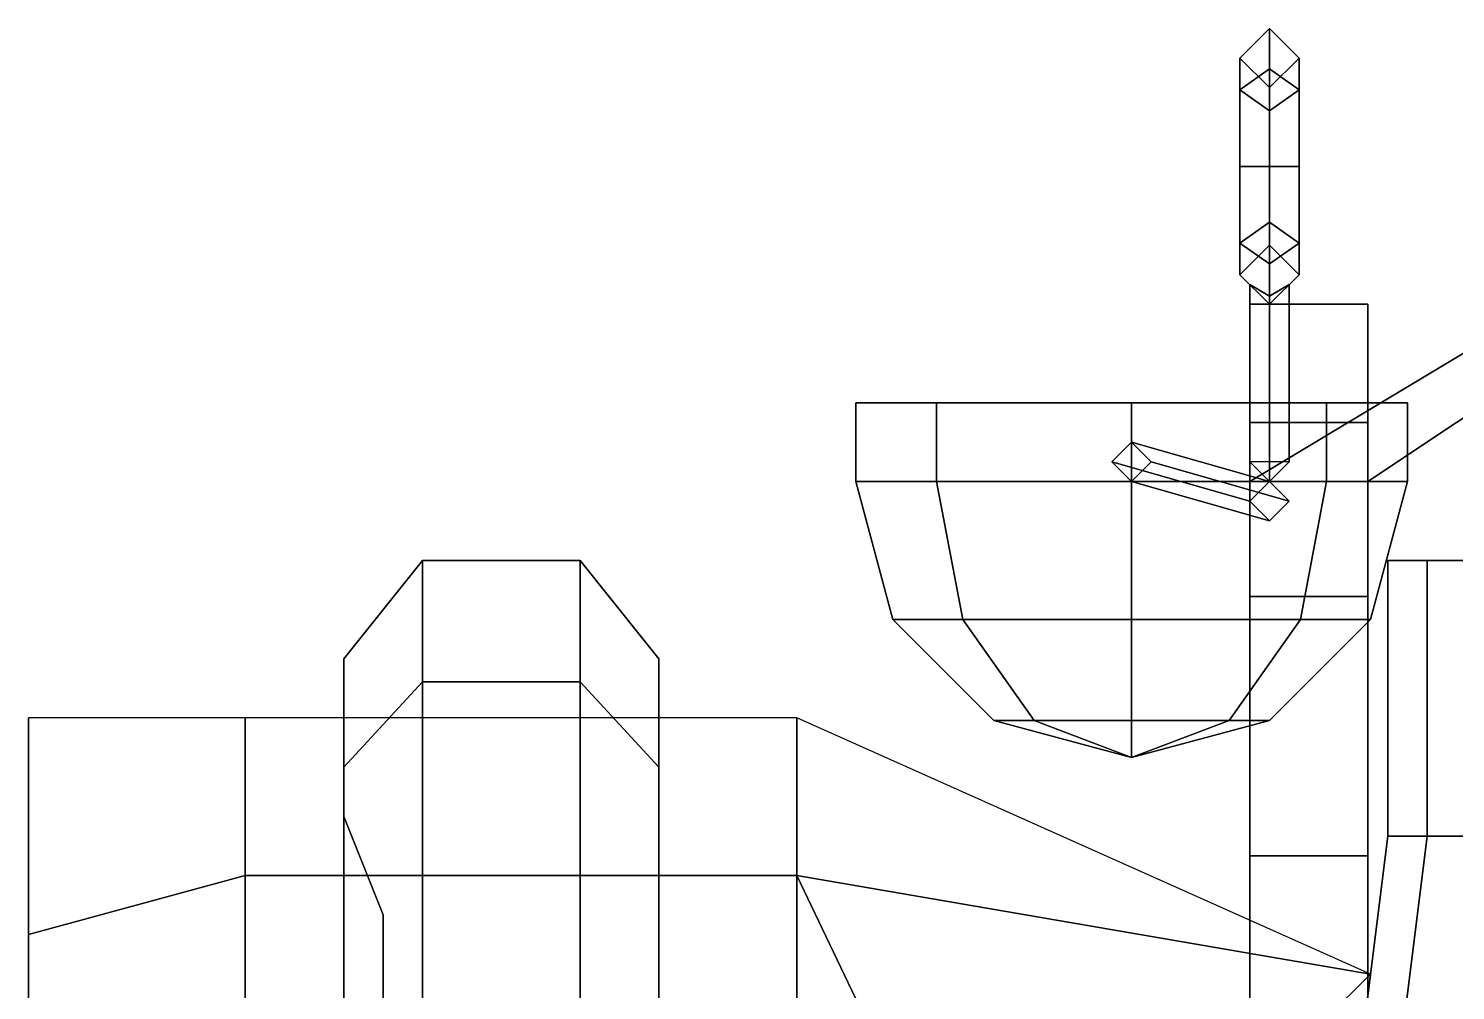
# Model space of a CAD drawing. Header units: millimetres. Extents: x -1.1 to 1.1, y -3.2 to 7.8.
# Drawn here: x -1.09 to -0.366, y 2.312 to 2.8 of the extents above; entities that cross this region are included whole.
import ezdxf

# ---------------------------------------------------------------- set-up
doc = ezdxf.new("R2010")
doc.units = ezdxf.units.MM
for name, color, linetype in [('fenders', 6, 'Continuous'), ('frame', 5, 'Continuous'), ('wheels', 2, 'Continuous')]:
    doc.layers.add(name, color=color, linetype=linetype)

msp = doc.modelspace()

# ---------------------------------------------------------------- linework, layer by layer
for points in [[(-0.62899, 2.61, 1.34899), (-0.67, 2.61, 1.25), (-0.67, 2.57, 1.25), (-0.62899, 2.57, 1.34899)], [(-0.67, 2.61, 1.25), (-0.62899, 2.61, 1.15101), (-0.62899, 2.57, 1.15101), (-0.67, 2.57, 1.25)], [(-0.43101, 2.61, 1.34899), (-0.67, 2.61, 1.25), (-0.62899, 2.61, 1.34899), (-0.53, 2.61, 1.39)], [(-0.39, 2.61, 1.25), (-0.62899, 2.61, 1.15101), (-0.67, 2.61, 1.25), (-0.43101, 2.61, 1.34899)], [(-0.53, 2.61, 1.39), (-0.62899, 2.61, 1.34899), (-0.62899, 2.57, 1.34899), (-0.53, 2.57, 1.39)], [(-0.62899, 2.61, 1.15101), (-0.53, 2.61, 1.11), (-0.53, 2.57, 1.11), (-0.62899, 2.57, 1.15101)], [(-0.43101, 2.61, 1.15101), (-0.53, 2.61, 1.11), (-0.62899, 2.61, 1.15101), (-0.39, 2.61, 1.25)], [(-0.43101, 2.61, 1.34899), (-0.53, 2.61, 1.39), (-0.53, 2.57, 1.39), (-0.43101, 2.57, 1.34899)], [(-0.53, 2.61, 1.11), (-0.43101, 2.61, 1.15101), (-0.43101, 2.57, 1.15101), (-0.53, 2.57, 1.11)], [(-0.39, 2.61, 1.25), (-0.43101, 2.61, 1.34899), (-0.43101, 2.57, 1.34899), (-0.39, 2.57, 1.25)], [(-0.43101, 2.61, 1.15101), (-0.39, 2.61, 1.25), (-0.39, 2.57, 1.25), (-0.43101, 2.57, 1.15101)], [(-0.53, 2.59, 1.02), (-0.54, 2.58, 1.02), (-0.54, 2.58, 1.12), (-0.53, 2.59, 1.11)], [(-0.46, 2.57, 0.94), (-0.47, 2.56, 0.94), (-0.54, 2.58, 1.02), (-0.53, 2.59, 1.02)], [(-0.52, 2.58, 1.02), (-0.53, 2.59, 1.02), (-0.53, 2.59, 1.11), (-0.52, 2.58, 1.12)], [(-0.45, 2.56, 0.94), (-0.46, 2.57, 0.94), (-0.53, 2.59, 1.02), (-0.52, 2.58, 1.02)], [(-0.54, 2.58, 1.02), (-0.53, 2.57, 1.02), (-0.53, 2.57, 1.11), (-0.54, 2.58, 1.12)], [(-0.47, 2.56, 0.94), (-0.46, 2.55, 0.94), (-0.53, 2.57, 1.02), (-0.54, 2.58, 1.02)], [(-0.53, 2.57, 1.02), (-0.52, 2.58, 1.02), (-0.52, 2.58, 1.12), (-0.53, 2.57, 1.11)], [(-0.46, 2.55, 0.94), (-0.45, 2.56, 0.94), (-0.52, 2.58, 1.02), (-0.53, 2.57, 1.02)], [(-0.65124, 2.5, 1.25), (-0.67, 2.57, 1.25), (-0.62899, 2.57, 1.15101), (-0.61573, 2.5, 1.16427)], [(-0.61573, 2.5, 1.33573), (-0.62899, 2.57, 1.34899), (-0.67, 2.57, 1.25), (-0.65124, 2.5, 1.25)], [(-0.61573, 2.5, 1.16427), (-0.62899, 2.57, 1.15101), (-0.53, 2.57, 1.11), (-0.53, 2.5, 1.12876)], [(-0.53, 2.5, 1.37124), (-0.53, 2.57, 1.39), (-0.62899, 2.57, 1.34899), (-0.61573, 2.5, 1.33573)], [(-0.53, 2.5, 1.12876), (-0.53, 2.57, 1.11), (-0.43101, 2.57, 1.15101), (-0.44427, 2.5, 1.16427)], [(-0.44427, 2.5, 1.33573), (-0.43101, 2.57, 1.34899), (-0.53, 2.57, 1.39), (-0.53, 2.5, 1.37124)], [(-0.44427, 2.5, 1.16427), (-0.43101, 2.57, 1.15101), (-0.39, 2.57, 1.25), (-0.40876, 2.5, 1.25)], [(-0.40876, 2.5, 1.25), (-0.39, 2.57, 1.25), (-0.43101, 2.57, 1.34899), (-0.44427, 2.5, 1.33573)], [(0.34, 2.53, 0.99), (0.4, 2.53, 0.94), (-0.4, 2.53, 0.94), (-0.34, 2.53, 0.99)], [(-0.4, 2.53, 1.72), (-0.4, 2.53, 0.94), (-0.4, 2.39, 0.94), (-0.4, 2.39, 1.72)], [(-0.4, 2.39, 0.94), (-0.4, 2.53, 0.94), (0.4, 2.53, 0.94), (0.4, 2.39, 0.94)], [(-0.38, 2.53, 1.77), (-0.4, 2.53, 1.72), (-0.4, 2.39, 1.72), (-0.38, 2.39, 1.77)], [(-0.34, 2.53, 1.72), (-0.34, 2.53, 0.99), (-0.4, 2.53, 0.94), (-0.4, 2.53, 1.72)], [(-0.32, 2.53, 1.75), (-0.34, 2.53, 1.72), (-0.4, 2.53, 1.72), (-0.38, 2.53, 1.77)], [(-0.31, 2.53, 1.81), (-0.38, 2.53, 1.77), (-0.38, 2.39, 1.77), (-0.31, 2.39, 1.81)], [(-0.27, 2.53, 1.78), (-0.32, 2.53, 1.75), (-0.38, 2.53, 1.77), (-0.31, 2.53, 1.81)], [(-0.6, 2.44876, 1.25), (-0.65124, 2.5, 1.25), (-0.61573, 2.5, 1.16427), (-0.5795, 2.44876, 1.2005)], [(-0.5795, 2.44876, 1.2995), (-0.61573, 2.5, 1.33573), (-0.65124, 2.5, 1.25), (-0.6, 2.44876, 1.25)], [(-0.5795, 2.44876, 1.2005), (-0.61573, 2.5, 1.16427), (-0.53, 2.5, 1.12876), (-0.53, 2.44876, 1.18)], [(-0.53, 2.44876, 1.32), (-0.53, 2.5, 1.37124), (-0.61573, 2.5, 1.33573), (-0.5795, 2.44876, 1.2995)], [(-0.53, 2.44876, 1.18), (-0.53, 2.5, 1.12876), (-0.44427, 2.5, 1.16427), (-0.4805, 2.44876, 1.2005)], [(-0.4805, 2.44876, 1.2995), (-0.44427, 2.5, 1.33573), (-0.53, 2.5, 1.37124), (-0.53, 2.44876, 1.32)], [(-0.4805, 2.44876, 1.2005), (-0.44427, 2.5, 1.16427), (-0.40876, 2.5, 1.25), (-0.46, 2.44876, 1.25)], [(-0.46, 2.44876, 1.25), (-0.40876, 2.5, 1.25), (-0.44427, 2.5, 1.33573), (-0.4805, 2.44876, 1.2995)], [(-0.53, 2.43, 1.25), (-0.6, 2.44876, 1.25), (-0.5795, 2.44876, 1.2005), (-0.53, 2.43, 1.25)], [(-0.53, 2.43, 1.25), (-0.5795, 2.44876, 1.2995), (-0.6, 2.44876, 1.25), (-0.53, 2.43, 1.25)], [(-0.53, 2.43, 1.25), (-0.5795, 2.44876, 1.2005), (-0.53, 2.44876, 1.18), (-0.53, 2.43, 1.25)], [(-0.53, 2.43, 1.25), (-0.53, 2.44876, 1.32), (-0.5795, 2.44876, 1.2995), (-0.53, 2.43, 1.25)], [(-0.53, 2.43, 1.25), (-0.53, 2.44876, 1.18), (-0.4805, 2.44876, 1.2005), (-0.53, 2.43, 1.25)], [(-0.53, 2.43, 1.25), (-0.4805, 2.44876, 1.2005), (-0.46, 2.44876, 1.25), (-0.53, 2.43, 1.25)], [(-0.53, 2.43, 1.25), (-0.46, 2.44876, 1.25), (-0.4805, 2.44876, 1.2995), (-0.53, 2.43, 1.25)], [(-0.53, 2.43, 1.25), (-0.4805, 2.44876, 1.2995), (-0.53, 2.44876, 1.32), (-0.53, 2.43, 1.25)], [(-0.4, 2.39, 0.94), (-0.52, 1.43, 0.94), (-0.52, 1.43, 1.77), (-0.4, 2.39, 1.72)], [(0.4, 2.39, 0.94), (0.52, 1.43, 0.94), (-0.52, 1.43, 0.94), (-0.4, 2.39, 0.94)], [(-0.38, 2.39, 1.77), (-0.4, 2.39, 1.72), (-0.52, 1.43, 1.77), (-0.5, 1.43, 1.82)], [(-0.31, 2.39, 1.81), (-0.38, 2.39, 1.77), (-0.5, 1.43, 1.82), (-0.43, 1.43, 1.86)], [(-0.02, 2.39, 1.84), (-0.31, 2.39, 1.81), (-0.43, 1.43, 1.86), (-0.14, 1.43, 1.89)]]:
    msp.add_3dface(points)
at = {"layer": 'fenders'}
for points in [[(-0.98, 2.45, 1), (-1.09, 2.45, 0.96), (-1.09, 2.34, 1.02), (-0.98, 2.37, 1.06)], [(-1.09, 2.45, 0.96), (-1.09, 2.45, 0.89), (-1.09, 2.32, 0.98), (-1.09, 2.34, 1.02)], [(-0.7, 2.45, 1), (-0.98, 2.45, 1), (-0.98, 2.37, 1.06), (-0.7, 2.37, 1.06)], [(-0.7, 2.37, 1.06), (-0.40875, 2.32, 0.98), (-0.40875, 2.32, 0.98), (-0.7, 2.45, 1)], [(-0.98, 2.37, 1.06), (-1.09, 2.34, 1.02), (-1.09, 2.17, 1.08), (-0.98, 2.19, 1.12)], [(-0.7, 2.37, 1.06), (-0.98, 2.37, 1.06), (-0.98, 2.19, 1.12), (-0.7, 2.19, 1.12)], [(-0.7, 2.19, 1.12), (-0.59, 2.14, 1.04), (-0.7, 2.37, 1.06)], [(-0.59, 2.14, 1.04), (-0.40875, 2.32, 0.98), (-0.7, 2.37, 1.06)], [(-1.09, 2.34, 1.02), (-1.09, 2.32, 0.98), (-1.09, 2.14, 1.04), (-1.09, 2.17, 1.08)], [(-0.59, 2.14, 1.04), (-0.43125, 2.14, 1.04), (-0.40875, 2.32, 0.98)]]:
    msp.add_3dface(points, dxfattribs=at)
at = {"layer": 'frame'}
for points in [[(-0.46, 2.7795, 0.7605), (-0.475, 2.76889, 0.77111), (-0.475, 2.785, 0.81), (-0.46, 2.8, 0.81)], [(-0.46, 2.8, 0.81), (-0.475, 2.785, 0.81), (-0.475, 2.76889, 0.84889), (-0.46, 2.7795, 0.8595)], [(-0.445, 2.76889, 0.77111), (-0.46, 2.7795, 0.7605), (-0.46, 2.8, 0.81), (-0.445, 2.785, 0.81)], [(-0.445, 2.785, 0.81), (-0.46, 2.8, 0.81), (-0.46, 2.7795, 0.8595), (-0.445, 2.76889, 0.84889)], [(-0.475, 2.76889, 0.77111), (-0.46, 2.75828, 0.78172), (-0.46, 2.77, 0.81), (-0.475, 2.785, 0.81)], [(-0.475, 2.785, 0.81), (-0.46, 2.77, 0.81), (-0.46, 2.75828, 0.83828), (-0.475, 2.76889, 0.84889)], [(-0.46, 2.75828, 0.78172), (-0.445, 2.76889, 0.77111), (-0.445, 2.785, 0.81), (-0.46, 2.77, 0.81)], [(-0.46, 2.77, 0.81), (-0.445, 2.785, 0.81), (-0.445, 2.76889, 0.84889), (-0.46, 2.75828, 0.83828)], [(-0.46, 2.73, 0.74), (-0.475, 2.73, 0.755), (-0.475, 2.76889, 0.77111), (-0.46, 2.7795, 0.7605)], [(-0.46, 2.7795, 0.8595), (-0.475, 2.76889, 0.84889), (-0.475, 2.73, 0.865), (-0.46, 2.73, 0.88)], [(-0.445, 2.73, 0.755), (-0.46, 2.73, 0.74), (-0.46, 2.7795, 0.7605), (-0.445, 2.76889, 0.77111)], [(-0.445, 2.76889, 0.84889), (-0.46, 2.7795, 0.8595), (-0.46, 2.73, 0.88), (-0.445, 2.73, 0.865)], [(-0.475, 2.73, 0.755), (-0.46, 2.73, 0.77), (-0.46, 2.75828, 0.78172), (-0.475, 2.76889, 0.77111)], [(-0.475, 2.76889, 0.84889), (-0.46, 2.75828, 0.83828), (-0.46, 2.73, 0.85), (-0.475, 2.73, 0.865)], [(-0.46, 2.73, 0.77), (-0.445, 2.73, 0.755), (-0.445, 2.76889, 0.77111), (-0.46, 2.75828, 0.78172)], [(-0.46, 2.75828, 0.83828), (-0.445, 2.76889, 0.84889), (-0.445, 2.73, 0.865), (-0.46, 2.73, 0.85)], [(-0.475, 2.69111, 0.77111), (-0.46, 2.70172, 0.78172), (-0.46, 2.73, 0.77), (-0.475, 2.73, 0.755)], [(-0.46, 2.6805, 0.7605), (-0.475, 2.69111, 0.77111), (-0.475, 2.73, 0.755), (-0.46, 2.73, 0.74)], [(-0.475, 2.73, 0.865), (-0.46, 2.73, 0.85), (-0.46, 2.70172, 0.83828), (-0.475, 2.69111, 0.84889)], [(-0.46, 2.73, 0.88), (-0.475, 2.73, 0.865), (-0.475, 2.69111, 0.84889), (-0.46, 2.6805, 0.8595)], [(-0.46, 2.70172, 0.78172), (-0.445, 2.69111, 0.77111), (-0.445, 2.73, 0.755), (-0.46, 2.73, 0.77)], [(-0.445, 2.69111, 0.77111), (-0.46, 2.6805, 0.7605), (-0.46, 2.73, 0.74), (-0.445, 2.73, 0.755)], [(-0.46, 2.73, 0.85), (-0.445, 2.73, 0.865), (-0.445, 2.69111, 0.84889), (-0.46, 2.70172, 0.83828)], [(-0.445, 2.73, 0.865), (-0.46, 2.73, 0.88), (-0.46, 2.6805, 0.8595), (-0.445, 2.69111, 0.84889)], [(-0.475, 2.675, 0.81), (-0.46, 2.69, 0.81), (-0.46, 2.70172, 0.78172), (-0.475, 2.69111, 0.77111)], [(-0.475, 2.69111, 0.84889), (-0.46, 2.70172, 0.83828), (-0.46, 2.69, 0.81), (-0.475, 2.675, 0.81)], [(-0.46, 2.69, 0.81), (-0.445, 2.675, 0.81), (-0.445, 2.69111, 0.77111), (-0.46, 2.70172, 0.78172)], [(-0.46, 2.70172, 0.83828), (-0.445, 2.69111, 0.84889), (-0.445, 2.675, 0.81), (-0.46, 2.69, 0.81)], [(-0.46, 2.66, 0.81), (-0.475, 2.675, 0.81), (-0.475, 2.69111, 0.77111), (-0.46, 2.6805, 0.7605)], [(-0.46, 2.6805, 0.8595), (-0.475, 2.69111, 0.84889), (-0.475, 2.675, 0.81), (-0.46, 2.66, 0.81)], [(-0.445, 2.675, 0.81), (-0.46, 2.66, 0.81), (-0.46, 2.6805, 0.7605), (-0.445, 2.69111, 0.77111)], [(-0.445, 2.69111, 0.84889), (-0.46, 2.6805, 0.8595), (-0.46, 2.66, 0.81), (-0.445, 2.675, 0.81)], [(-0.46, 2.66414, 0.82), (-0.47, 2.67, 0.81), (-0.47, 2.58, 0.81), (-0.46, 2.57, 0.82)], [(-0.47, 2.67, 0.81), (-0.46, 2.66414, 0.8), (-0.46, 2.58, 0.8), (-0.47, 2.58, 0.81)], [(-0.45, 2.67, 0.81), (-0.46, 2.66414, 0.82), (-0.46, 2.57, 0.82), (-0.45, 2.58, 0.81)], [(-0.46, 2.66414, 0.8), (-0.45, 2.67, 0.81), (-0.45, 2.58, 0.81), (-0.46, 2.58, 0.8)], [(-0.47, 2.57, 0.83), (-0.32, 2.66, 0.83), (-0.32, 2.63, 0.83), (-0.41, 2.57, 0.83)], [(-0.32, 2.66, 0.89), (-0.32, 2.66, 0.83), (-0.47, 2.57, 0.83), (-0.47, 2.57, 0.89)], [(-0.41, 2.57, 0.89), (-0.32, 2.63, 0.89), (-0.32, 2.66, 0.89), (-0.47, 2.57, 0.89)], [(-0.47, 2.66, 0.69), (-0.47, 2.6, 0.7), (-0.47, 2.51169, 0.82756), (-0.47, 2.57, 0.83)], [(-0.41, 2.57, 0.83), (-0.41, 2.66, 0.69), (-0.47, 2.66, 0.69), (-0.47, 2.57, 0.83)], [(-0.41, 2.66, 0.69), (-0.41, 2.38, 0.56), (-0.47, 2.38, 0.56), (-0.47, 2.66, 0.69)], [(-0.47, 2.38, 0.56), (-0.47, 2.38, 0.65), (-0.47, 2.6, 0.7), (-0.47, 2.66, 0.69)], [(-0.41, 2.51169, 0.82756), (-0.41, 2.6, 0.7), (-0.41, 2.66, 0.69), (-0.41, 2.57, 0.83)], [(-0.41, 2.6, 0.7), (-0.41, 2.38, 0.65), (-0.41, 2.38, 0.56), (-0.41, 2.66, 0.69)], [(-0.41, 2.57, 0.83), (-0.32, 2.63, 0.83), (-0.32, 2.63, 0.89), (-0.41, 2.57, 0.89)], [(-0.47, 2.51169, 0.82756), (-0.47, 2.6, 0.7), (-0.41, 2.6, 0.7), (-0.41, 2.51169, 0.82756)], [(-0.47, 2.6, 0.7), (-0.47, 2.38, 0.65), (-0.41, 2.38, 0.65), (-0.41, 2.6, 0.7)], [(-0.47, 2.57, 0.94), (-0.47, 2.57, 0.94), (-0.41, 2.57, 0.94)], [(-0.47, 2.57, 0.83), (-0.47, 0.66, 0.75), (-0.47, 2.57, 0.94)], [(-0.47, 2.57, 0.94), (-0.47, -2.5, 0.94), (-0.41, -2.44, 0.94), (-0.41, 2.57, 0.94)], [(-0.47, 0.66, 0.75), (-0.47, -2.5, 0.75), (-0.47, -2.5, 0.94), (-0.47, 2.57, 0.94)], [(-0.41, 2.57, 0.94), (-0.41, 2.57, 0.89), (-0.47, 2.57, 0.89), (-0.47, 2.57, 0.94)], [(-0.41, 2.57, 0.94), (-0.41, 0.66, 0.75), (-0.41, 2.57, 0.83), (-0.41, 2.57, 0.94)], [(-0.41, -2.44, 0.94), (-0.41, -2.44, 0.75), (-0.41, 0.66, 0.75), (-0.41, 2.57, 0.94)], [(-0.41, 2.51169, 0.82756), (-0.41, 0.66, 0.75), (-0.47, 0.66, 0.75), (-0.47, 2.51169, 0.82756)], [(-0.47, 2.38, 0.65), (-0.47, 2.07, 0.63), (-0.41, 2.07, 0.63), (-0.41, 2.38, 0.65)], [(-0.47, 2.07, 0.52), (-0.47, 2.07, 0.63), (-0.47, 2.38, 0.65), (-0.47, 2.38, 0.56)], [(-0.41, 2.38, 0.56), (-0.41, 2.07, 0.52), (-0.47, 2.07, 0.52), (-0.47, 2.38, 0.56)], [(-0.41, 2.38, 0.65), (-0.41, 2.07, 0.63), (-0.41, 2.07, 0.52), (-0.41, 2.38, 0.56)]]:
    msp.add_3dface(points, dxfattribs=at)
at = {"layer": 'wheels'}
for points in [[(-0.89, 2.46837, 0.68), (-0.89, 2.53, 0.45), (-0.93, 2.48, 0.45), (-0.93, 2.42507, 0.655)], [(-0.89, 2.53, 0.45), (-0.89, 2.46837, 0.22), (-0.93, 2.42507, 0.245), (-0.93, 2.48, 0.45)], [(-0.81, 2.46837, 0.68), (-0.81, 2.53, 0.45), (-0.89, 2.53, 0.45), (-0.89, 2.46837, 0.68)], [(-0.81, 2.53, 0.45), (-0.81, 2.46837, 0.22), (-0.89, 2.46837, 0.22), (-0.89, 2.53, 0.45)], [(-0.81, 2.53, 0.45), (-0.81, 2.46837, 0.68), (-0.77, 2.42507, 0.655), (-0.77, 2.48, 0.45)], [(-0.81, 2.46837, 0.22), (-0.81, 2.53, 0.45), (-0.77, 2.48, 0.45), (-0.77, 2.42507, 0.245)], [(-0.93, 2.42507, 0.655), (-0.93, 2.48, 0.45), (-0.93, 2.4, 0.45), (-0.93, 2.30335, 0.68335)], [(-0.93, 2.48, 0.45), (-0.93, 2.42507, 0.245), (-0.93, 2.4, 0.45)], [(-0.77, 2.42507, 0.245), (-0.77, 2.48, 0.45), (-0.77, 2.18, 0.45)], [(-0.77, 2.14778, 0.52778), (-0.77, 2.18, 0.45), (-0.77, 2.48, 0.45), (-0.77, 2.42507, 0.655)], [(-0.89, 2.3, 0.84837), (-0.89, 2.46837, 0.68), (-0.93, 2.42507, 0.655), (-0.93, 2.275, 0.80507)], [(-0.89, 2.46837, 0.22), (-0.89, 2.3, 0.05163), (-0.93, 2.275, 0.09493), (-0.93, 2.42507, 0.245)], [(-0.81, 2.3, 0.84837), (-0.81, 2.46837, 0.68), (-0.89, 2.46837, 0.68), (-0.89, 2.3, 0.84837)], [(-0.81, 2.46837, 0.22), (-0.81, 2.3, 0.05163), (-0.89, 2.3, 0.05163), (-0.89, 2.46837, 0.22)], [(-0.81, 2.46837, 0.68), (-0.81, 2.3, 0.84837), (-0.77, 2.275, 0.80507), (-0.77, 2.42507, 0.655)], [(-0.81, 2.3, 0.05163), (-0.81, 2.46837, 0.22), (-0.77, 2.42507, 0.245), (-0.77, 2.275, 0.09493)], [(-0.93, 2.42507, 0.655), (-0.93, 2.30335, 0.68335), (-0.93, 2.275, 0.80507)], [(-0.93, 2.42507, 0.245), (-0.93, 2.30335, 0.21665), (-0.93, 2.4, 0.45)], [(-0.93, 2.275, 0.09493), (-0.93, 2.30335, 0.21665), (-0.93, 2.42507, 0.245)], [(-0.77, 2.07, 0.56), (-0.77, 2.14778, 0.52778), (-0.77, 2.42507, 0.655), (-0.77, 2.275, 0.80507)], [(-0.77, 2.18, 0.45), (-0.77, 2.14778, 0.37222), (-0.77, 2.275, 0.09493), (-0.77, 2.42507, 0.245)], [(-0.93, 2.30335, 0.68335), (-0.93, 2.4, 0.45), (-0.91, 2.35, 0.45), (-0.91, 2.26799, 0.64799)], [(-0.93, 2.4, 0.45), (-0.93, 2.30335, 0.21665), (-0.91, 2.26799, 0.25201), (-0.91, 2.35, 0.45)], [(-0.91, 2.26799, 0.64799), (-0.91, 2.35, 0.45), (-0.91, 2.26299, 0.4575), (-0.91, 2.21177, 0.58116)], [(-0.91, 2.35, 0.45), (-0.91, 2.35, 0.45), (-0.91, 2.26299, 0.4425), (-0.91, 2.26299, 0.4575)], [(-0.91, 2.35, 0.45), (-0.91, 2.26799, 0.25201), (-0.91, 2.21177, 0.31884), (-0.91, 2.26299, 0.4425)]]:
    msp.add_3dface(points, dxfattribs=at)

doc.saveas('drawing.dxf')
